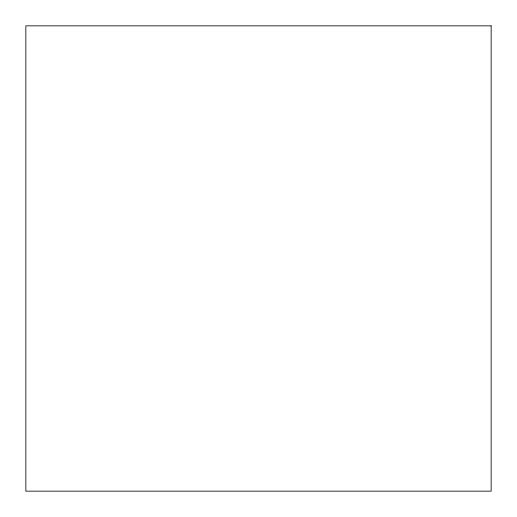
<?xml version="1.0" encoding="UTF-8"?>
<svg xmlns="http://www.w3.org/2000/svg" width="517" height="517" viewBox="0 0 517 517"><rect width="100%" height="100%" fill="white"/><g stroke="black" fill="none" stroke-linecap="round" stroke-linejoin="round"><path stroke-width="0.78" d="M491.15 25.85L25.85 25.85L25.85 491.15L491.15 491.15L491.15 25.85"/></g></svg>
